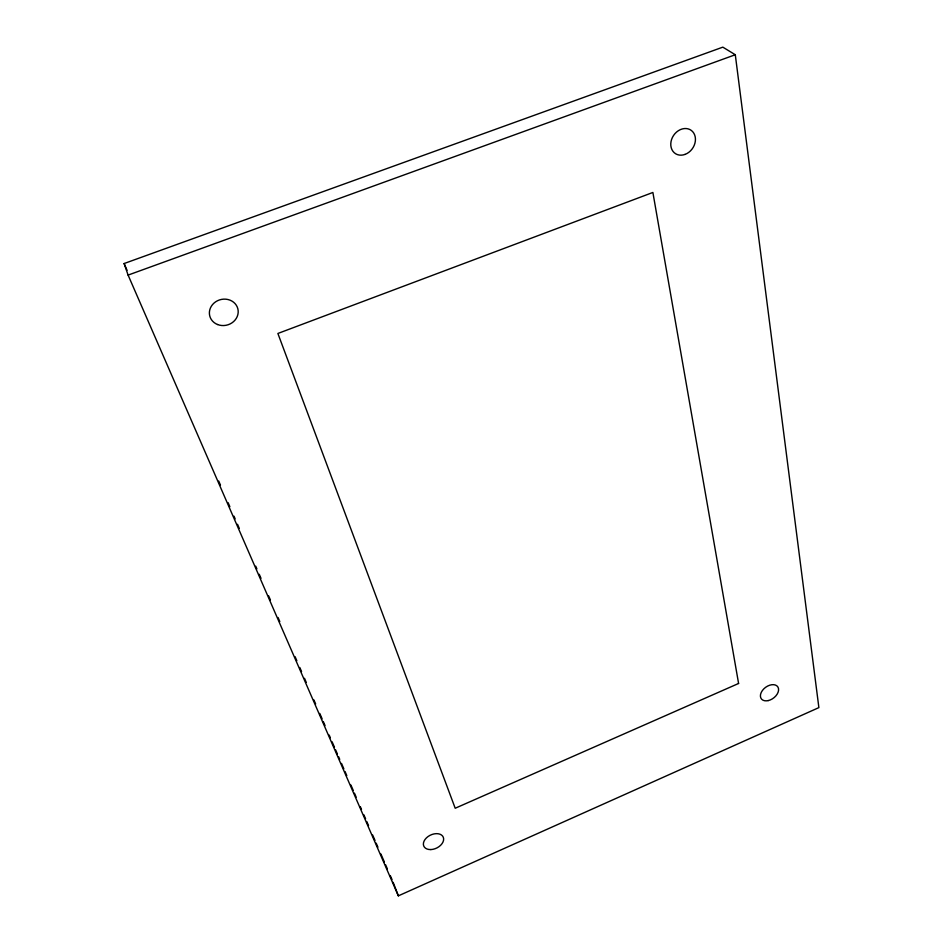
<?xml version="1.0" encoding="UTF-8"?>
<svg xmlns="http://www.w3.org/2000/svg" width="943" height="943" viewBox="0 0 943 943"><rect width="100%" height="100%" fill="white"/><g stroke="black" fill="none" stroke-linecap="round" stroke-linejoin="round"><path stroke-width="1.41" d="M398.359 895.85L818.878 707.615L735.292 54.741L722.821 47.15L124.122 263.533L128.095 275.097L398.359 895.85L393.148 882.318M128.095 275.097L735.292 54.741M124.122 263.533L127.057 270.287M218.717 481.048L220.473 485.103M228.112 502.666L229.88 506.721M233.994 516.175L235.161 518.886M237.518 524.284L239.274 528.339M255.73 566.165L256.897 568.865M259.254 574.275L261.011 578.33M268.649 595.893L270.417 599.948M278.055 617.512L279.812 621.555M295.088 656.682L296.856 660.737M299.791 667.491L301.56 671.546M304.495 678.3L306.251 682.355M313.889 699.918L315.657 703.973M319.771 713.427L322.117 718.837M323.296 721.536L325.052 725.591M329.166 735.045L330.345 737.744M332.101 741.799L334.459 747.21M335.637 749.909L337.394 753.964M338.572 756.663L339.739 759.363M341.507 763.417L343.853 768.828M345.032 771.527L346.8 775.582M350.902 785.036L353.26 790.434M354.438 793.146L356.195 797.2M360.309 806.654L361.487 809.353M363.833 814.764L365.601 818.807M366.768 821.518L368.536 825.573M372.65 835.026L374.996 840.425M376.174 843.136L377.931 847.179M380.866 853.934L384.402 862.043M385.569 864.743L387.337 868.798M390.272 875.552L392.04 879.607M738.593 683.475L455.198 808.245L277.879 333.468L652.886 192.466L738.593 683.475M685.007 154.416A14.074 11.493 -56.4 0 0 692.716 131.702A14.074 11.493 -56.4 0 0 671.605 139.411A14.074 11.493 -56.4 0 0 685.007 154.416M217.538 324.522A14.499 13.131 -14.6 0 0 238.166 310.707A14.499 13.131 -14.6 0 0 215.664 301.795A14.499 13.131 -14.6 0 0 217.538 324.522M768.191 700.602A10.196 6.684 -36.6 0 0 777.951 687.082A10.196 6.684 -36.6 0 0 762.357 690.559A10.196 6.684 -36.6 0 0 768.191 700.602M430.857 849.572A10.727 7.179 -25.8 0 0 443.316 837.301A10.727 7.179 -25.8 0 0 426.354 837.962A10.727 7.179 -25.8 0 0 430.857 849.572"/></g></svg>
